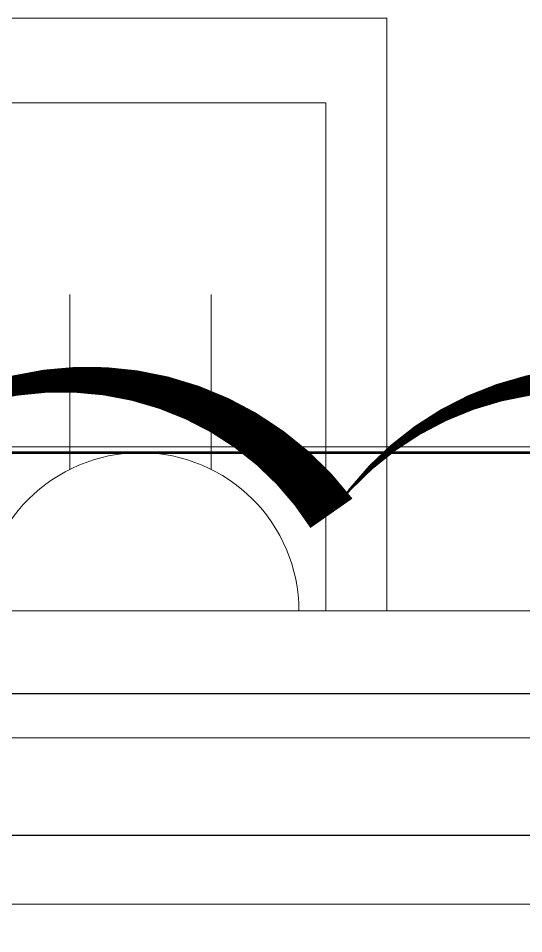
# Model space of a CAD drawing. Header units: metres. Extents: x 75097 to 220762, y -1557923 to -1361206.
# Drawn here: x 89815 to 90412, y -1448154 to -1447073 of the extents above; entities that cross this region are included whole.
import ezdxf

# ---------------------------------------------------------------- set-up
doc = ezdxf.new("R2010")
doc.units = ezdxf.units.M
doc.layers.get('0').update_dxf_attribs({"lineweight": 0})
doc.layers.add('A-100 - Copy$0$axes', color=8, linetype='Continuous')
for name, color, linetype, lineweight in [('A-100 - Copy$0$Medical Equipment and Furniture', 8, 'Continuous', 0), ('A-100 - Copy$0$Walls', 8, 'Continuous', 0), ('E-LG', 245, 'Continuous', 30)]:
    doc.layers.add(name, color=color, linetype=linetype, lineweight=lineweight)
for name, color, linetype, lineweight, true_color in [('E-POWR', 7, 'Continuous', 9, 0x4e7e3e), ('E-PW', 7, 'Continuous', 9, 0x4e7e3e), ('REV 01', 7, 'Continuous', 0, 0xe41b4d)]:
    doc.layers.add(name, color=color, linetype=linetype, lineweight=lineweight, true_color=true_color)

# ---------------------------------------------------------------- blocks, each defined once
blk = doc.blocks.new('GI-041_dwg_E-SKT2-3902840-GI-041')
at = {"layer": 'E-POWR'}
blk.add_line((0.1982, 0), (-0.1982, 0), dxfattribs=at)
at = {"layer": 'E-PW'}
for p, q in [((-0.0879, 0.1765), (-0.0879, 0.3944)), ((0.0878, 0.1766), (0.0878, 0.3944)), ((-0.1466, 0), (0.1466, 0))]:
    blk.add_line(p, q, dxfattribs=at)
blk.add_arc((0, 0), 0.1972, 0.0142, 180.0142, dxfattribs=at)
blk = doc.blocks.new('A-100 - Copy')
at = {"layer": 'A-100 - Copy$0$axes'}
blk.add_line((181015.3, -1448037.7, 2.4), (83877.8, -1448037.7, 2.4), dxfattribs=at)
at = {"layer": 'A-100 - Copy$0$Medical Equipment and Furniture'}
for p, q in [((90250.3, -1447772.7, 2.4), (90250.3, -1447072.7, 2.4)), ((90178.1, -1447172.7, 2.4), (87822.6, -1447172.7, 2.4)), ((90178.1, -1447172.7, 2.4), (90178.1, -1447772.7, 2.4))]:
    blk.add_line(p, q, dxfattribs=at)
at = {"layer": 'A-100 - Copy$0$Medical Equipment and Furniture', "elevation": 2.4}
blk.add_lwpolyline([(87750.3, -1447772.7), (87750.3, -1447072.7), (90250.3, -1447072.7)], dxfattribs=at)
at = {"layer": 'A-100 - Copy$0$Medical Equipment and Furniture', "elevation": 0}
blk.add_lwpolyline([(86149.6, -1447579), (91729.5, -1447579), (91729.5, -1448118.9), (86149.6, -1448118.9)], close=True, dxfattribs=at)
at = {"layer": 'A-100 - Copy$0$Walls'}
for p, q in [((86482.6, -1447772.7, 2.4), (91350.3, -1447772.7, 2.4)), ((86482.6, -1447922.7, 2.4), (91200.3, -1447922.7, 2.4))]:
    blk.add_line(p, q, dxfattribs=at)

msp = doc.modelspace()

# ---------------------------------------------------------------- linework, layer by layer
at = {"layer": 'E-LG', "color": 1, "elevation": 2.4}
msp.add_lwpolyline([(88369.3, -1447772.7), (88427.3, -1447874.7), (89562.1, -1447874.7), (89607.1, -1447772.7), (89672.7, -1447870), (101624.4, -1447870), (102081.7, -1447372.7), (102137.9, -1447439.2), (103341.4, -1447439.2), (103450.9, -1447372.7), (103555, -1447431.7), (104711.5, -1447431.7), (104749.6, -1447372.7), (104791.5, -1447430.2), (105813.9, -1447430.2), (105889.4, -1447372.7), (105816.5, -1447539), (105106.5, -1447539), (105106.5, -1455735.7), (104706.5, -1456073.7)], dxfattribs=at)
at = {"layer": 'E-POWR', "const_width": 3}
msp.add_lwpolyline([(88010.1, -1447585.8), (89959.6, -1447585.8), (91016.1, -1447585.8), (91015.7, -1449844.1), (91016.1, -1455093.1), (96856.5, -1455093.1), (96856.5, -1454978.2), (97227.6, -1454978.1)], dxfattribs=at)

# ---------------------------------------------------------------- block references
at = {"layer": 'E-POWR', "color": 85, "extrusion": (1.75254e-09, -3.70238e-11, -1), "xscale": -947.6469886575188, "yscale": 947.6469886575186, "zscale": -947.6469886575188}
msp.add_blockref('GI-041_dwg_E-SKT2-3902840-GI-041', (-89959.6, -1447772.7, -2.4), dxfattribs=at)

# ---------------------------------------------------------------- next in the draw order: block references
msp.add_blockref('A-100 - Copy', (0, 0))

# ---------------------------------------------------------------- next in the draw order: linework, layer by layer
at = {"layer": 'REV 01', "elevation": 0}
msp.add_lwpolyline([(85944.6, -1447657.3, 0, 60.6, -0.520567), (86550.4, -1447657.3, 0, 60.6, -0.520567), (87156.1, -1447657.3, 0, 60.6, -0.520567), (87761.9, -1447657.3, 0, 60.6, -0.520567), (88367.7, -1447657.3, 0, 60.6, -0.520567), (88973.4, -1447657.3, 0, 60.6, -0.520567), (89579.2, -1447657.3, 0, 60.6, -0.520567), (90184.9, -1447657.3, 0, 60.6, -0.520567), (90790.7, -1447657.3, 0, 60.6, -0.520567), (91396.5, -1447657.3, 0, 60.6, -0.520567), (91935.4, -1447724.2, 0, 60.6, -0.520567), (91935.4, -1448329.9, 0, 60.6, -0.520567), (91935.4, -1448935.7, 0, 60.6, -0.520567), (91935.4, -1449541.4, 0, 60.6, -0.520567), (91935.4, -1450147.2, 0, 60.6, -0.520567), (91935.4, -1450752.9, 0, 60.6, -0.520567), (91935.4, -1451358.7, 0, 60.6, -0.520567), (91935.4, -1451964.5, 0, 60.6, -0.520567)], format="xyseb", dxfattribs=at)

doc.saveas('drawing.dxf')
